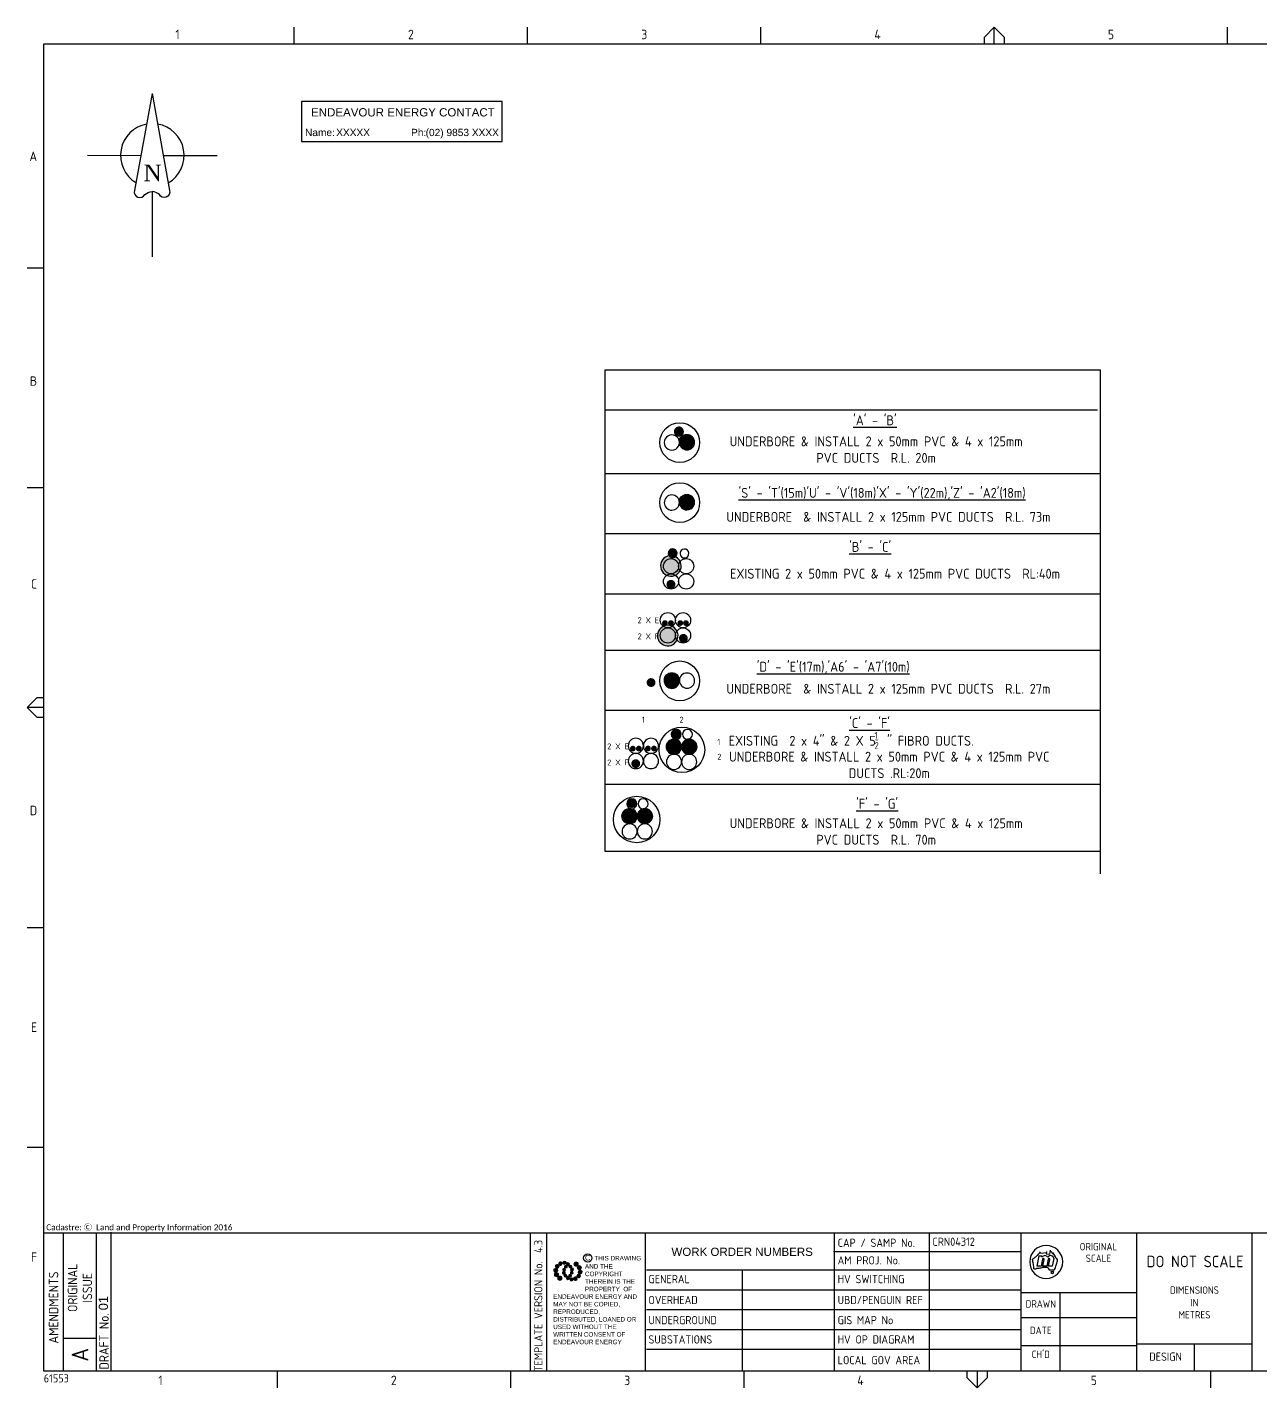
# Paper-space layout 'A2' of a CAD drawing. Header units: metres, sheet in millimetres. Extents: x -21 to 565, y 0 to 412.
# Drawn here: x -21 to 353, y 0 to 412.4 of the extents above; entities that cross this region are included whole.
import ezdxf
from ezdxf.enums import TextEntityAlignment as Align

# ---------------------------------------------------------------- set-up
doc = ezdxf.new("R2010")
doc.units = ezdxf.units.M
doc.layers.get('0').update_dxf_attribs({"color": 6})
doc.layers.add('Notes', color=7, linetype='Continuous')
doc.layers.add('SupportsUG_SP_EXT', color=7, linetype='Continuous')
doc.styles.add('ARIAL', font='arial.ttf', dxfattribs={"height": 2})
doc.styles.add('iecISOCP', font='isocp.shx')
doc.styles.add('iecNAME', font='times.ttf')
doc.styles.get("Standard").update_dxf_attribs({"font": 'arial.ttf'})

# ---------------------------------------------------------------- blocks, each defined once
blk = doc.blocks.new('NorthPnt 11(NP11)')
for p, q in [((-19.7, 0.02), (-3.49, 0)), ((3.32, 0), (19.7, -0.02)), ((-0.08, -10.94), (-0.08, -30.8))]:
    blk.add_line(p, q)
for points in [[(-0.08, 18.81), (-5.43, -10.68, 0.877048), (-2.29, -11.9, -0.1543), (-0.08, -10.94, 0.090511)], [(-0.08, 18.81), (5.26, -10.68, -0.877048), (2.13, -11.9, 0.1543), (-0.08, -10.94, -0.090511)]]:
    blk.add_lwpolyline(points, format="xyb")
for start, end in [(100.5988, 238.8643), (300.0994, 80.4374)]:
    blk.add_arc((0, 0), 9.64, start, end)
at = {"color": 7, "style": 'iecNAME'}
blk.add_text('N', height=5.02, dxfattribs=at).set_placement((-2.62, -7.82))
blk = doc.blocks.new('Note_IE Contact')
at = {"linetype": 'ByBlock'}
blk.add_lwpolyline([(0, 0), (60.86, 0), (60.86, 12.14), (0, 12.14)], close=True, dxfattribs=at)
at = {"linetype": 'ByBlock', "style": 'ARIAL'}
for s, p in [('Name:', (1.06, 1.66)), ('Ph:', (33.21, 1.66))]:
    blk.add_text(s, height=2.2, dxfattribs=at).set_placement(p)
at = {"linetype": 'ByBlock', "insert": (30.74, 8.85), "char_height": 2.5, "width": 58.5524, "attachment_point": 5, "style": 'ARIAL'}
blk.add_mtext('ENDEAVOUR ENERGY CONTACT', dxfattribs=at)
at = {"linetype": 'ByBlock', "style": 'ARIAL'}
blk.add_attdef('%%UXXXXXXX', (10.51, 1.66), '', height=2.2, dxfattribs=at)
blk.add_attdef('PHONE', text='', height=2.2, dxfattribs=at).set_placement((59.84, 1.66), align=Align.RIGHT)
blk = doc.blocks.new('A$C30A46249')
at = {"color": 7, "lineweight": -3, "insert": (6.92, 4.97), "char_height": 1.79, "attachment_point": 7, "line_spacing_factor": 1.2}
blk.add_mtext('{\\fCalibri|b0|i0|c0|p34;\\C256;Cadastre: \\fMS Gothic|b0|i0|c128|p49;\\C250;\\c2236962;Ⓒ\\fMS Gothic|b0|i0|c0|p49; \\fCalibri|b0|i0|c0|p34;\\C256;Land and Property Information 2016}', dxfattribs=at)
blk = doc.blocks.new('EE_LOGO_SMALL')
at = {"layer": 'Notes'}
h = blk.add_hatch(color=256, dxfattribs=at)
edge = h.paths.add_edge_path()
edge.add_spline(control_points=[(-8.41, 1.95), (-9.16, 1.99), (-9.8, 1.42), (-9.84, 0.67), (-9.89, -0.07), (-9.31, -0.71), (-8.56, -0.75), (-7.82, -0.8), (-7.18, -0.23), (-7.14, 0.52), (-7.09, 1.27), (-7.66, 1.91), (-8.41, 1.95)], knot_values=[0, 0, 0, 0, 1, 1, 1, 2, 2, 2, 3, 3, 3, 4, 4, 4, 4], degree=3, periodic=0)
h = blk.add_hatch(color=256, dxfattribs=at)
edge = h.paths.add_edge_path()
edge.add_spline(control_points=[(-6.81, 4.47), (-7.42, 4.82), (-8.21, 4.62), (-8.57, 4), (-8.92, 3.39), (-8.72, 2.6), (-8.1, 2.25), (-7.49, 1.89), (-6.7, 2.09), (-6.34, 2.71), (-5.98, 3.32), (-6.19, 4.11), (-6.81, 4.47)], knot_values=[0, 0, 0, 0, 1, 1, 1, 2, 2, 2, 3, 3, 3, 4, 4, 4, 4], degree=3, periodic=0)
h = blk.add_hatch(color=256, dxfattribs=at)
edge = h.paths.add_edge_path()
edge.add_spline(control_points=[(-4.19, 5.89), (-4.56, 6.46), (-5.32, 6.62), (-5.88, 6.26), (-6.45, 5.89), (-6.61, 5.13), (-6.25, 4.56), (-5.88, 4), (-5.13, 3.83), (-4.56, 4.2), (-3.99, 4.56), (-3.82, 5.32), (-4.19, 5.89)], knot_values=[0, 0, 0, 0, 1, 1, 1, 2, 2, 2, 3, 3, 3, 4, 4, 4, 4], degree=3, periodic=0)
h = blk.add_hatch(color=256, dxfattribs=at)
edge = h.paths.add_edge_path()
edge.add_spline(control_points=[(-2.5, 2.07), (-3.02, 2.18), (-3.52, 1.86), (-3.63, 1.35), (-3.74, 0.84), (-3.41, 0.33), (-2.91, 0.22), (-2.39, 0.11), (-1.89, 0.43), (-1.78, 0.95), (-1.67, 1.46), (-1.99, 1.96), (-2.5, 2.07)], knot_values=[0, 0, 0, 0, 1, 1, 1, 2, 2, 2, 3, 3, 3, 4, 4, 4, 4], degree=3, periodic=0)
h = blk.add_hatch(color=256, dxfattribs=at)
edge = h.paths.add_edge_path()
edge.add_spline(control_points=[(-1.35, 5.88), (-1.41, 6.52), (-1.98, 6.98), (-2.62, 6.92), (-3.26, 6.85), (-3.72, 6.28), (-3.66, 5.65), (-3.6, 5.01), (-3.03, 4.54), (-2.39, 4.61), (-1.75, 4.67), (-1.28, 5.24), (-1.35, 5.88)], knot_values=[0, 0, 0, 0, 1, 1, 1, 2, 2, 2, 3, 3, 3, 4, 4, 4, 4], degree=3, periodic=0)
h = blk.add_hatch(color=256, dxfattribs=at)
edge = h.paths.add_edge_path()
edge.add_spline(control_points=[(1.01, 4.87), (1.01, 4.27), (0.53, 3.79), (-0.07, 3.79), (-0.67, 3.79), (-1.16, 4.27), (-1.16, 4.87), (-1.16, 5.47), (-0.67, 5.96), (-0.07, 5.96), (0.53, 5.96), (1.01, 5.47), (1.01, 4.87)], knot_values=[0, 0, 0, 0, 1, 1, 1, 2, 2, 2, 3, 3, 3, 4, 4, 4, 4], degree=3, periodic=0)
edge = h.paths.add_edge_path()
edge.add_spline(control_points=[(-1.36, 3.98), (-1.87, 4.09), (-2.38, 3.77), (-2.49, 3.26), (-2.6, 2.75), (-2.27, 2.24), (-1.76, 2.13), (-1.25, 2.02), (-0.75, 2.35), (-0.64, 2.86), (-0.53, 3.37), (-0.85, 3.87), (-1.36, 3.98)], knot_values=[0, 0, 0, 0, 1, 1, 1, 2, 2, 2, 3, 3, 3, 4, 4, 4, 4], degree=3, periodic=0)
h = blk.add_hatch(color=256, dxfattribs=at)
edge = h.paths.add_edge_path()
edge.add_spline(control_points=[(2.33, 2.37), (2.77, 2.76), (2.8, 3.42), (2.42, 3.85), (2.03, 4.29), (1.37, 4.32), (0.94, 3.94), (0.51, 3.55), (0.47, 2.89), (0.85, 2.46), (1.24, 2.03), (1.9, 1.99), (2.33, 2.37)], knot_values=[0, 0, 0, 0, 1, 1, 1, 2, 2, 2, 3, 3, 3, 4, 4, 4, 4], degree=3, periodic=0)
edge = h.paths.add_edge_path()
edge.add_spline(control_points=[(1.01, 4.87), (1.01, 4.27), (0.53, 3.79), (-0.07, 3.79), (-0.67, 3.79), (-1.16, 4.27), (-1.16, 4.87), (-1.16, 5.47), (-0.67, 5.96), (-0.07, 5.96), (0.53, 5.96), (1.01, 5.47), (1.01, 4.87)], knot_values=[0, 0, 0, 0, 1, 1, 1, 2, 2, 2, 3, 3, 3, 4, 4, 4, 4], degree=3, periodic=0)
h = blk.add_hatch(color=256, dxfattribs=at)
edge = h.paths.add_edge_path()
edge.add_spline(control_points=[(1.01, 4.87), (1.01, 4.27), (0.53, 3.79), (-0.07, 3.79), (-0.67, 3.79), (-1.16, 4.27), (-1.16, 4.87), (-1.16, 5.47), (-0.67, 5.96), (-0.07, 5.96), (0.53, 5.96), (1.01, 5.47), (1.01, 4.87)], knot_values=[0, 0, 0, 0, 1, 1, 1, 2, 2, 2, 3, 3, 3, 4, 4, 4, 4], degree=3, periodic=0)
edge = h.paths.add_edge_path(flags=16)
edge.add_spline(control_points=[(1.01, 4.87), (1.01, 4.27), (0.53, 3.79), (-0.07, 3.79), (-0.67, 3.79), (-1.16, 4.27), (-1.16, 4.87), (-1.16, 5.47), (-0.67, 5.96), (-0.07, 5.96), (0.53, 5.96), (1.01, 5.47), (1.01, 4.87)], knot_values=[0, 0, 0, 0, 1, 1, 1, 2, 2, 2, 3, 3, 3, 4, 4, 4, 4], degree=3, periodic=0)
h = blk.add_hatch(color=256, dxfattribs=at)
edge = h.paths.add_edge_path()
edge.add_spline(control_points=[(2.98, 0.19), (3.52, 0.33), (3.83, 0.88), (3.69, 1.41), (3.55, 1.94), (3.01, 2.26), (2.48, 2.12), (1.95, 1.98), (1.63, 1.43), (1.77, 0.9), (1.91, 0.37), (2.45, 0.05), (2.98, 0.19)], knot_values=[0, 0, 0, 0, 1, 1, 1, 2, 2, 2, 3, 3, 3, 4, 4, 4, 4], degree=3, periodic=0)
h = blk.add_hatch(color=256, dxfattribs=at)
edge = h.paths.add_edge_path()
edge.add_spline(control_points=[(6.99, 4.87), (6.99, 4.04), (6.32, 3.36), (5.48, 3.36), (4.65, 3.36), (3.97, 4.04), (3.97, 4.87), (3.97, 5.71), (4.65, 6.38), (5.48, 6.38), (6.32, 6.38), (6.99, 5.71), (6.99, 4.87)], knot_values=[0, 0, 0, 0, 1, 1, 1, 2, 2, 2, 3, 3, 3, 4, 4, 4, 4], degree=3, periodic=0)
h = blk.add_hatch(color=256, dxfattribs=at)
edge = h.paths.add_edge_path()
edge.add_spline(control_points=[(8.37, 1.14), (9.1, 1.46), (9.42, 2.3), (9.11, 3.02), (8.79, 3.74), (7.95, 4.07), (7.23, 3.75), (6.51, 3.43), (6.18, 2.59), (6.49, 1.87), (6.81, 1.15), (7.65, 0.82), (8.37, 1.14)], knot_values=[0, 0, 0, 0, 1, 1, 1, 2, 2, 2, 3, 3, 3, 4, 4, 4, 4], degree=3, periodic=0)
h = blk.add_hatch(color=256, dxfattribs=at)
edge = h.paths.add_edge_path()
edge.add_spline(control_points=[(8.27, -1.91), (9.01, -1.95), (9.65, -1.38), (9.69, -0.63), (9.74, 0.12), (9.17, 0.75), (8.42, 0.8), (7.67, 0.84), (7.03, 0.27), (6.99, -0.48), (6.95, -1.22), (7.52, -1.87), (8.27, -1.91)], knot_values=[0, 0, 0, 0, 1, 1, 1, 2, 2, 2, 3, 3, 3, 4, 4, 4, 4], degree=3, periodic=0)
h = blk.add_hatch(color=256, dxfattribs=at)
edge = h.paths.add_edge_path()
edge.add_spline(control_points=[(-8.52, -1.1), (-9.24, -1.42), (-9.57, -2.26), (-9.25, -2.98), (-8.94, -3.7), (-8.09, -4.03), (-7.37, -3.71), (-6.65, -3.39), (-6.33, -2.55), (-6.64, -1.83), (-6.96, -1.11), (-7.8, -0.78), (-8.52, -1.1)], knot_values=[0, 0, 0, 0, 1, 1, 1, 2, 2, 2, 3, 3, 3, 4, 4, 4, 4], degree=3, periodic=0)
h = blk.add_hatch(color=256, dxfattribs=at)
edge = h.paths.add_edge_path()
edge.add_spline(control_points=[(-7.14, -4.83), (-7.14, -4), (-6.46, -3.32), (-5.63, -3.32), (-4.8, -3.32), (-4.12, -4), (-4.12, -4.83), (-4.12, -5.67), (-4.8, -6.34), (-5.63, -6.34), (-6.46, -6.34), (-7.14, -5.67), (-7.14, -4.83)], knot_values=[0, 0, 0, 0, 1, 1, 1, 2, 2, 2, 3, 3, 3, 4, 4, 4, 4], degree=3, periodic=0)
h = blk.add_hatch(color=256, dxfattribs=at)
edge = h.paths.add_edge_path()
edge.add_spline(control_points=[(-3.13, -0.15), (-3.66, -0.29), (-3.98, -0.84), (-3.84, -1.37), (-3.7, -1.9), (-3.15, -2.22), (-2.62, -2.08), (-2.09, -1.94), (-1.78, -1.39), (-1.91, -0.86), (-2.06, -0.33), (-2.6, -0.01), (-3.13, -0.15)], knot_values=[0, 0, 0, 0, 1, 1, 1, 2, 2, 2, 3, 3, 3, 4, 4, 4, 4], degree=3, periodic=0)
h = blk.add_hatch(color=256, dxfattribs=at)
edge = h.paths.add_edge_path()
edge.add_spline(control_points=[(-2.48, -2.33), (-2.91, -2.72), (-2.95, -3.38), (-2.56, -3.81), (-2.18, -4.24), (-1.52, -4.28), (-1.08, -3.9), (-0.65, -3.51), (-0.62, -2.85), (-1, -2.42), (-1.39, -1.98), (-2.05, -1.95), (-2.48, -2.33)], knot_values=[0, 0, 0, 0, 1, 1, 1, 2, 2, 2, 3, 3, 3, 4, 4, 4, 4], degree=3, periodic=0)
h = blk.add_hatch(color=256, dxfattribs=at)
edge = h.paths.add_edge_path()
edge.add_spline(control_points=[(-1.16, -4.83), (-1.16, -4.23), (-0.67, -3.74), (-0.07, -3.74), (0.53, -3.74), (1.01, -4.23), (1.01, -4.83), (1.01, -5.43), (0.53, -5.92), (-0.07, -5.92), (-0.67, -5.92), (-1.16, -5.43), (-1.16, -4.83)], knot_values=[0, 0, 0, 0, 1, 1, 1, 2, 2, 2, 3, 3, 3, 4, 4, 4, 4], degree=3, periodic=0)
h = blk.add_hatch(color=256, dxfattribs=at)
edge = h.paths.add_edge_path()
edge.add_spline(control_points=[(1.22, -3.94), (1.73, -4.05), (2.23, -3.73), (2.34, -3.22), (2.45, -2.71), (2.13, -2.2), (1.62, -2.09), (1.11, -1.98), (0.6, -2.3), (0.49, -2.81), (0.38, -3.32), (0.71, -3.83), (1.22, -3.94)], knot_values=[0, 0, 0, 0, 1, 1, 1, 2, 2, 2, 3, 3, 3, 4, 4, 4, 4], degree=3, periodic=0)
h = blk.add_hatch(color=256, dxfattribs=at)
edge = h.paths.add_edge_path()
edge.add_spline(control_points=[(1.2, -5.84), (1.27, -6.47), (1.84, -6.94), (2.47, -6.87), (3.11, -6.81), (3.58, -6.24), (3.51, -5.6), (3.45, -4.96), (2.88, -4.5), (2.24, -4.56), (1.6, -4.63), (1.13, -5.2), (1.2, -5.84)], knot_values=[0, 0, 0, 0, 1, 1, 1, 2, 2, 2, 3, 3, 3, 4, 4, 4, 4], degree=3, periodic=0)
h = blk.add_hatch(color=256, dxfattribs=at)
edge = h.paths.add_edge_path()
edge.add_spline(control_points=[(2.36, -2.03), (2.87, -2.14), (3.37, -1.81), (3.48, -1.3), (3.59, -0.79), (3.27, -0.29), (2.76, -0.18), (2.25, -0.07), (1.74, -0.39), (1.63, -0.9), (1.52, -1.41), (1.85, -1.92), (2.36, -2.03)], knot_values=[0, 0, 0, 0, 1, 1, 1, 2, 2, 2, 3, 3, 3, 4, 4, 4, 4], degree=3, periodic=0)
h = blk.add_hatch(color=256, dxfattribs=at)
edge = h.paths.add_edge_path()
edge.add_spline(control_points=[(4.05, -5.84), (4.41, -6.41), (5.17, -6.58), (5.73, -6.21), (6.3, -5.85), (6.46, -5.09), (6.1, -4.52), (5.73, -3.95), (4.98, -3.79), (4.41, -4.16), (3.84, -4.52), (3.68, -5.28), (4.05, -5.84)], knot_values=[0, 0, 0, 0, 1, 1, 1, 2, 2, 2, 3, 3, 3, 4, 4, 4, 4], degree=3, periodic=0)
h = blk.add_hatch(color=256, dxfattribs=at)
edge = h.paths.add_edge_path()
edge.add_spline(control_points=[(6.66, -4.43), (7.27, -4.78), (8.06, -4.58), (8.42, -3.96), (8.78, -3.35), (8.57, -2.56), (7.96, -2.2), (7.34, -1.84), (6.55, -2.05), (6.2, -2.66), (5.84, -3.28), (6.04, -4.07), (6.66, -4.43)], knot_values=[0, 0, 0, 0, 1, 1, 1, 2, 2, 2, 3, 3, 3, 4, 4, 4, 4], degree=3, periodic=0)
at = {"layer": 'Notes', "lineweight": 0}
for points in [[(1.85, 2.13), (1.85, 2.13)], [(-1.99, -2.08), (-1.99, -2.08)]]:
    blk.add_lwpolyline(points, dxfattribs=at)
for points in [[(-8.41, 1.95), (-9.16, 1.99), (-9.8, 1.42), (-9.84, 0.67), (-9.89, -0.07), (-9.31, -0.71), (-8.56, -0.75), (-7.82, -0.8), (-7.18, -0.23), (-7.14, 0.52), (-7.09, 1.27), (-7.66, 1.91), (-8.41, 1.95)], [(-6.81, 4.47), (-7.42, 4.82), (-8.21, 4.62), (-8.57, 4), (-8.92, 3.39), (-8.72, 2.6), (-8.1, 2.25), (-7.49, 1.89), (-6.7, 2.09), (-6.34, 2.71), (-5.98, 3.32), (-6.19, 4.11), (-6.81, 4.47)], [(-4.19, 5.89), (-4.56, 6.46), (-5.32, 6.62), (-5.88, 6.26), (-6.45, 5.89), (-6.61, 5.13), (-6.25, 4.56), (-5.88, 4), (-5.13, 3.83), (-4.56, 4.2), (-3.99, 4.56), (-3.82, 5.32), (-4.19, 5.89)], [(-2.5, 2.07), (-3.02, 2.18), (-3.52, 1.86), (-3.63, 1.35), (-3.74, 0.84), (-3.41, 0.33), (-2.91, 0.22), (-2.39, 0.11), (-1.89, 0.43), (-1.78, 0.95), (-1.67, 1.46), (-1.99, 1.96), (-2.5, 2.07)], [(-1.35, 5.88), (-1.41, 6.52), (-1.98, 6.98), (-2.62, 6.92), (-3.26, 6.85), (-3.72, 6.28), (-3.66, 5.65), (-3.6, 5.01), (-3.03, 4.54), (-2.39, 4.61), (-1.75, 4.67), (-1.28, 5.24), (-1.35, 5.88)], [(-1.36, 3.98), (-1.87, 4.09), (-2.38, 3.77), (-2.49, 3.26), (-2.6, 2.75), (-2.27, 2.24), (-1.76, 2.13), (-1.25, 2.02), (-0.75, 2.35), (-0.64, 2.86), (-0.53, 3.37), (-0.85, 3.87), (-1.36, 3.98)], [(1.01, 4.87), (1.01, 4.27), (0.53, 3.79), (-0.07, 3.79), (-0.67, 3.79), (-1.16, 4.27), (-1.16, 4.87), (-1.16, 5.47), (-0.67, 5.96), (-0.07, 5.96), (0.53, 5.96), (1.01, 5.47), (1.01, 4.87)], [(1.01, 4.87), (1.01, 4.27), (0.53, 3.79), (-0.07, 3.79), (-0.67, 3.79), (-1.16, 4.27), (-1.16, 4.87), (-1.16, 5.47), (-0.67, 5.96), (-0.07, 5.96), (0.53, 5.96), (1.01, 5.47), (1.01, 4.87)], [(2.33, 2.37), (2.77, 2.76), (2.8, 3.42), (2.42, 3.85), (2.03, 4.29), (1.37, 4.32), (0.94, 3.94), (0.51, 3.55), (0.47, 2.89), (0.85, 2.46), (1.24, 2.03), (1.9, 1.99), (2.33, 2.37)], [(2.98, 0.19), (3.52, 0.33), (3.83, 0.88), (3.69, 1.41), (3.55, 1.94), (3.01, 2.26), (2.48, 2.12), (1.95, 1.98), (1.63, 1.43), (1.77, 0.9), (1.91, 0.37), (2.45, 0.05), (2.98, 0.19)], [(6.99, 4.87), (6.99, 4.04), (6.32, 3.36), (5.48, 3.36), (4.65, 3.36), (3.97, 4.04), (3.97, 4.87), (3.97, 5.71), (4.65, 6.38), (5.48, 6.38), (6.32, 6.38), (6.99, 5.71), (6.99, 4.87)], [(8.37, 1.14), (9.1, 1.46), (9.42, 2.3), (9.11, 3.02), (8.79, 3.74), (7.95, 4.07), (7.23, 3.75), (6.51, 3.43), (6.18, 2.59), (6.49, 1.87), (6.81, 1.15), (7.65, 0.82), (8.37, 1.14)], [(8.27, -1.91), (9.01, -1.95), (9.65, -1.38), (9.69, -0.63), (9.74, 0.12), (9.17, 0.75), (8.42, 0.8), (7.67, 0.84), (7.03, 0.27), (6.99, -0.48), (6.95, -1.22), (7.52, -1.87), (8.27, -1.91)], [(-8.52, -1.1), (-9.24, -1.42), (-9.57, -2.26), (-9.25, -2.98), (-8.94, -3.7), (-8.09, -4.03), (-7.37, -3.71), (-6.65, -3.39), (-6.33, -2.55), (-6.64, -1.83), (-6.96, -1.11), (-7.8, -0.78), (-8.52, -1.1)], [(-7.14, -4.83), (-7.14, -4), (-6.46, -3.32), (-5.63, -3.32), (-4.8, -3.32), (-4.12, -4), (-4.12, -4.83), (-4.12, -5.67), (-4.8, -6.34), (-5.63, -6.34), (-6.46, -6.34), (-7.14, -5.67), (-7.14, -4.83)], [(-3.13, -0.15), (-3.66, -0.29), (-3.98, -0.84), (-3.84, -1.37), (-3.7, -1.9), (-3.15, -2.22), (-2.62, -2.08), (-2.09, -1.94), (-1.78, -1.39), (-1.91, -0.86), (-2.06, -0.33), (-2.6, -0.01), (-3.13, -0.15)], [(-2.48, -2.33), (-2.91, -2.72), (-2.95, -3.38), (-2.56, -3.81), (-2.18, -4.24), (-1.52, -4.28), (-1.08, -3.9), (-0.65, -3.51), (-0.62, -2.85), (-1, -2.42), (-1.39, -1.98), (-2.05, -1.95), (-2.48, -2.33)], [(-1.16, -4.83), (-1.16, -4.23), (-0.67, -3.74), (-0.07, -3.74), (0.53, -3.74), (1.01, -4.23), (1.01, -4.83), (1.01, -5.43), (0.53, -5.92), (-0.07, -5.92), (-0.67, -5.92), (-1.16, -5.43), (-1.16, -4.83)], [(1.22, -3.94), (1.73, -4.05), (2.23, -3.73), (2.34, -3.22), (2.45, -2.71), (2.13, -2.2), (1.62, -2.09), (1.11, -1.98), (0.6, -2.3), (0.49, -2.81), (0.38, -3.32), (0.71, -3.83), (1.22, -3.94)], [(1.2, -5.84), (1.27, -6.47), (1.84, -6.94), (2.47, -6.87), (3.11, -6.81), (3.58, -6.24), (3.51, -5.6), (3.45, -4.96), (2.88, -4.5), (2.24, -4.56), (1.6, -4.63), (1.13, -5.2), (1.2, -5.84)], [(2.36, -2.03), (2.87, -2.14), (3.37, -1.81), (3.48, -1.3), (3.59, -0.79), (3.27, -0.29), (2.76, -0.18), (2.25, -0.07), (1.74, -0.39), (1.63, -0.9), (1.52, -1.41), (1.85, -1.92), (2.36, -2.03)], [(4.05, -5.84), (4.41, -6.41), (5.17, -6.58), (5.73, -6.21), (6.3, -5.85), (6.46, -5.09), (6.1, -4.52), (5.73, -3.95), (4.98, -3.79), (4.41, -4.16), (3.84, -4.52), (3.68, -5.28), (4.05, -5.84)], [(6.66, -4.43), (7.27, -4.78), (8.06, -4.58), (8.42, -3.96), (8.78, -3.35), (8.57, -2.56), (7.96, -2.2), (7.34, -1.84), (6.55, -2.05), (6.2, -2.66), (5.84, -3.28), (6.04, -4.07), (6.66, -4.43)]]:
    blk.add_open_spline(points, degree=3, knots=[0, 0, 0, 0, 1, 1, 1, 2, 2, 2, 3, 3, 3, 4, 4, 4, 4], dxfattribs=at)
blk = doc.blocks.new('EE_COPYRIGHT_A2')
at = {"layer": 'Notes'}
blk.add_circle((9.53, -0.82), 1.15, dxfattribs=at)
at = {"xscale": 0.4, "yscale": 0.4, "zscale": 0.4}
blk.add_blockref('EE_LOGO_SMALL', (4.09, -4.46), dxfattribs=at)
at = {"layer": 'Notes', "insert": (0, 0), "char_height": 1.25, "width": 24.1208, "attachment_point": 1, "style": 'ARIAL'}
blk.add_mtext('\\pt8.75;               ^I{\\H1.2x;C } THIS DRAWING\\P\\pi-8.75,l8.75,t8.75,20;       ^IAND THE ^I\\P\\pi0,t8.75;COPYRIGHT\\P\\pi-8.75,t1.25,8.75;^I^ITHEREIN IS THE PROPERTY  OF \\P\\pi0,l0,t1.25;ENDEAVOUR ENERGY AND MAY NOT BE COPIED, REPRODUCED, DISTRIBUTED, LOANED OR USED WITHOUT THE WRITTEN CONSENT OF ENDEAVOUR ENERGY', dxfattribs=at)
blk = doc.blocks.new('A2_FRAME_TITLE')
at = {"layer": 'Notes', "color": 7}
for p, q in [((80.93, 407.42), (80.93, 412.42)), ((151.68, 407.42), (151.68, 412.42)), ((222.43, 407.42), (222.43, 412.42)), ((290.18, 409.42), (293.18, 412.42)), ((293.18, 412.42), (296.18, 409.42)), ((293.18, 407.42), (293.18, 412.42)), ((363.93, 407.42), (363.93, 412.42)), ((290.18, 407.42), (290.18, 409.42)), ((296.18, 409.42), (296.18, 407.42)), ((-0.03, 339.5), (4.97, 339.5)), ((-0.03, 272.85), (4.97, 272.85)), ((-0.03, 206.21), (2.97, 209.21)), ((2.97, 209.21), (4.97, 209.21)), ((2.97, 203.21), (-0.03, 206.21)), ((4.97, 206.21), (-0.03, 206.21)), ((4.97, 203.21), (2.97, 203.21)), ((-0.03, 139.56), (4.97, 139.56)), ((-0.03, 72.91), (4.97, 72.91)), ((4.97, 5), (4.97, 47)), ((10.97, 5), (10.97, 47)), ((20.97, 5), (20.97, 47)), ((25.42, 5.13), (25.42, 47.13)), ((273.43, 47), (273.43, 5.35)), ((244.39, 41.35), (301.39, 41.35)), ((309, 41.31), (308.88, 40.62)), ((310.02, 40.5), (310.21, 41.75)), ((310.21, 41.4), (310.4, 41.36)), ((306.23, 36.89), (306.84, 39.96)), ((306.84, 39.96), (307.58, 39.96)), ((307.23, 40.84), (309, 40.96)), ((307.78, 38.96), (307.37, 36.89)), ((307.58, 39.96), (307.64, 39.57)), ((307.94, 36.89), (308.33, 38.85)), ((308.88, 40.62), (310.02, 40.5)), ((309.49, 38.96), (309.08, 36.89)), ((309.65, 36.89), (310.04, 38.85)), ((311.24, 39.14), (310.79, 36.89)), ((310.85, 40.98), (311.68, 39.69)), ((187.7, 35.71), (244.7, 35.71)), ((216.74, 35.71), (216.74, 5.35)), ((244.39, 35.71), (301.39, 35.71)), ((307.37, 36.89), (306.23, 36.89)), ((309.08, 36.89), (307.94, 36.89)), ((310.79, 36.89), (309.65, 36.89)), ((311.29, 35.69), (309.88, 35.77)), ((309.88, 35.77), (311.29, 35.69)), ((311.29, 35.69), (309.88, 35.77)), ((310.52, 34.69), (310.44, 35.26)), ((310.44, 35.26), (311.17, 35.26)), ((310.96, 34.53), (310.52, 34.69)), ((311.17, 35.26), (310.96, 34.53)), ((187.7, 29.71), (244.7, 29.71)), ((244.39, 29.71), (301.39, 29.71)), ((313.17, 5.35), (313.17, 28.92)), ((187.7, 23.71), (244.7, 23.71)), ((244.39, 23.71), (301.39, 23.71)), ((301.39, 21.35), (336.39, 21.35)), ((187.7, 17.71), (244.7, 17.71)), ((244.39, 17.71), (301.39, 17.71)), ((10.97, 15), (20.97, 15)), ((301.39, 12.85), (336.39, 12.85)), ((353.89, 5.35), (353.89, 13.35)), ((187.7, 11.71), (244.7, 11.71)), ((244.39, 11.71), (301.39, 11.71)), ((75.75, 5), (75.75, 0)), ((146.5, 5), (146.5, 0)), ((217.25, 5), (217.25, 0)), ((285, 3), (285, 5)), ((288, 5), (288, 0)), ((291, 5), (291, 3)), ((358.75, 5), (358.75, 0)), ((288, 0), (285, 3)), ((291, 3), (288, 0))]:
    blk.add_line(p, q, dxfattribs=at)
at = {"layer": 'Notes', "color": 3}
for p, q in [((4.97, 5), (4.97, 407.42)), ((4.97, 407.42), (165.29, 407.42)), ((165.29, 407.42), (581.39, 407.42)), ((4.97, 47), (129.55, 47)), ((129.55, 47), (187.34, 47)), ((152.45, 47), (152.45, 5)), ((157.45, 47), (157.45, 5)), ((244.7, 5.35), (244.7, 47)), ((301.39, 5.35), (301.39, 47)), ((336.39, 5.35), (336.39, 47)), ((371.39, 5.35), (371.39, 47)), ((336.39, 13.35), (371.39, 13.35)), ((142.23, 5), (4.97, 5)), ((581.39, 5), (142.23, 5))]:
    blk.add_line(p, q, dxfattribs=at)
at = {"layer": 'Notes', "color": 3, "linetype": 'Continuous'}
for q in [(581.39, 47), (187.34, 5.35)]:
    blk.add_line((187.34, 47), q, dxfattribs=at)
at = {"layer": 'Notes', "color": 7, "linetype": 'Continuous'}
blk.add_line((301.39, 28.92), (336.39, 28.92), dxfattribs=at)
at = {"layer": 'Notes', "color": 7}
for centre, radius, start, end in [((308.93, 38.16), 5, 0, 180), ((335.37, 55.86), 28.87, 210.1483, 211.8601), ((308.93, 38.16), 5, 180, 0), ((299.08, 47.89), 10.59, 302.5841, 308.1576), ((283.95, 34.41), 21.32, 10.3053, 12.3306), ((283.95, 34.41), 21.32, 8.2795, 10.3048), ((285.25, 34.6), 20.01, 6.2539, 8.2792), ((299.08, 47.89), 10.59, 308.157, 313.7305), ((301.88, 44.96), 6.54, 313.7309, 319.3045), ((301.88, 44.96), 6.54, 319.3047, 324.8782), ((308.54, 39.01), 1.06, 31.7884, 148.2116), ((308.05, 38.91), 0.28, 348.6911, 168.6911), ((310.28, 39.1), 0.961, 2.5982, 150.8098), ((309.76, 38.91), 0.28, 348.6911, 168.6911), ((304.68, 39.54), 7.69, 331.5942, 341.8897), ((233.68, -11.42), 93.25, 33.1096, 33.2341), ((315.21, 41.76), 4.09, 213.1151, 222.4146), ((299.36, 41.28), 13.29, 341.8901, 347.8434), ((312.55, 39.33), 0.484, 222.42, 236.4422), ((312.74, 39.6), 0.815, 236.4359, 244.7422), ((310.62, 38.85), 1.76, 347.8434, 354.1409), ((310.78, 38.84), 1.61, 354.1436, 1.0342), ((285.25, 34.6), 20.01, 4.2291, 6.2543), ((305.39, 38.22), 2.15, 265.1734, 270.0504), ((305.39, 38.3), 2.24, 270.0438, 274.7322), ((305.31, 39.22), 3.15, 274.7358, 283.0812), ((307.14, 31.34), 4.93, 97.7419, 103.0814), ((303.42, 58.67), 22.65, 277.7418, 280.8825), ((308.57, 31.88), 4.63, 85.4613, 100.8824), ((308.87, 35.58), 0.924, 46.5875, 85.4612), ((308.02, 34.68), 2.16, 30.1885, 46.5879), ((310.79, 36.25), 0.75, 311.6083, 321.0792), ((310.85, 36.2), 0.675, 321.0838, 331.5982)]:
    blk.add_arc(centre, radius, start, end, dxfattribs=at)
at = {"xscale": 1.1, "yscale": 1.1, "zscale": 1.1}
blk.add_blockref('EE_COPYRIGHT_A2', (159.46, 40.25), dxfattribs=at)
blk.add_attdef('DRAFT_NUM', (24.44, 23.49), '', height=2.8, rotation=90)
at = {"layer": 'Notes', "color": 7, "style": 'iecISOCP'}
for s, p in [('1', (45.56, 407.92)), ('2', (116.31, 407.92)), ('3', (187.06, 407.92)), ('4', (257.81, 407.92)), ('5', (328.56, 407.92))]:
    blk.add_text(s, height=2.88, dxfattribs=at).set_placement(p, align=Align.BOTTOM_CENTER)
for s, p in [('A', (2.97, 373.29)), ('B', (2.97, 305.18)), ('C', (2.97, 243.66)), ('D', (2.97, 174.99)), ('E', (2.97, 109.29)), ('F', (2.97, 39.6))]:
    blk.add_text(s, height=2.88, dxfattribs=at).set_placement(p, align=Align.MIDDLE_RIGHT)
at = {"layer": 'Notes', "style": 'ARIAL'}
blk.add_text('WORK ORDER NUMBERS', height=2.5, dxfattribs=at).set_placement((216.74, 39.97), align=Align.CENTER)
at = {"layer": 'Notes', "color": 7, "style": 'iecISOCP'}
for s, p in [('CAP / SAMP No.', (245.7, 42.7)), ('AM PROJ. No.', (245.7, 37.39)), ('GENERAL', (188.34, 31.69)), ('HV SWITCHING', (245.7, 31.69)), ('OVERHEAD', (188.34, 25.35)), ('UBD/PENGUIN REF', (245.7, 25.35)), ('UNDERGROUND', (188.34, 19.25)), ('GIS MAP No', (245.7, 19.25)), ('SUBSTATIONS', (188.34, 13.4)), ('HV OP DIAGRAM', (245.7, 13.4)), ('LOCAL GOV AREA', (245.7, 7.14))]:
    blk.add_text(s, height=2.5, dxfattribs=at).set_placement(p)
for s, height, p in [('ORIGINAL', 2.24, (324.78, 41.65)), ('SCALE', 2.24, (324.78, 38.15)), ('DIMENSIONS', 2.24, (353.89, 28.49)), ('DRAWN', 2.24, (307.28, 24.31)), ('IN', 2.24, (353.89, 24.66)), ('METRES', 2.24, (353.89, 21)), ('DATE', 2.24, (307.28, 16.26)), ("CH'D", 2.24, (307.28, 9.02)), ('DESIGN', 2.5, (345.14, 8.19))]:
    blk.add_text(s, height=height, dxfattribs=at).set_placement(p, align=Align.CENTER)
for s, height, p in [('ORIGINAL', 2.88, (13.72, 30.3)), ('AMENDMENTS', 2.88, (7.97, 24.33)), ('ISSUE', 2.88, (18.22, 30.3)), ('A', 5.12, (15.97, 10))]:
    blk.add_text(s, height=height, rotation=90, dxfattribs=at).set_placement(p, align=Align.MIDDLE_CENTER)
blk.add_text('TEMPLATE VERSION No.', height=2.5, rotation=90, dxfattribs=at).set_placement((154.95, 5), align=Align.MIDDLE_LEFT)
blk.add_text('DRAFT No.', height=2.88, rotation=90, dxfattribs=at).set_placement((24.7, 5.54))
for s, p in [('1', (40.38, 3.69)), ('2', (111.12, 3.69)), ('3', (181.88, 3.69)), ('4', (252.62, 3.69)), ('5', (323.38, 3.69))]:
    blk.add_text(s, height=2.88, dxfattribs=at).set_placement(p, align=Align.TOP_CENTER)
at = {"layer": 'Notes', "insert": (354.06, 38.28), "char_height": 3.5, "width": 29.1, "attachment_point": 5, "style": 'iecISOCP'}
blk.add_mtext('DO NOT SCALE', dxfattribs=at)
at = {"layer": 'Notes', "color": 7, "style": 'iecISOCP', "flags": 8}
blk.add_attdef('VERSION_NO', text='', height=2.5, rotation=90, dxfattribs=at).set_placement((154.95, 42.84), align=Align.MIDDLE_CENTER)
at = {"layer": 'Notes', "color": 7, "style": 'iecISOCP'}
for tag, p in [('CAP_NO', (274.43, 43.02)), ('IE_NUM', (274.43, 37.38)), ('GEN_WO', (217.74, 31.2)), ('HV_SWITCH', (274.43, 31.2)), ('OH_WO', (217.74, 25.1)), ('UBD_REF', (274.43, 25.1)), ('UG_WO', (217.74, 19.49)), ('GIS_MAP_No', (274.43, 19.49)), ('SUB_WO', (217.74, 13.64)), ('HV_OP_DIAG', (274.43, 13.64)), ('LGA', (274.43, 7.06))]:
    blk.add_attdef(tag, p, '', height=2.5, dxfattribs=at)
for tag, p in [('scale', (324.78, 31.98)), ('DRAWN', (324.78, 24.31)), ('DATE', (324.78, 16.26)), ('CHD', (324.78, 7.75)), ('DESIGN', (362.64, 8.29))]:
    blk.add_attdef(tag, text='', height=2.5, dxfattribs=at).set_placement(p, align=Align.CENTER)
at = {"layer": 'Notes', "color": 2, "style": 'iecISOCP'}
for tag, p in [('T1', (441.71, 33.55)), ('T2', (441.71, 28.43)), ('T3', (441.71, 23.01)), ('T4', (441.4, 17.78)), ('T5', (441.4, 12.35)), ('T6', (441.4, 7.09))]:
    blk.add_attdef(tag, text='', height=3.5, dxfattribs=at).set_placement(p, align=Align.CENTER)
at = {"layer": 'Notes', "color": 4, "style": 'iecISOCP'}
blk.add_attdef('NUM', text='', height=7, dxfattribs=at).set_placement((549.94, 16.48), align=Align.CENTER)
at = {"layer": 'Notes', "color": 1, "style": 'iecISOCP'}
blk.add_attdef('REV', text='', height=5, dxfattribs=at).set_placement((576.56, 16.48), align=Align.CENTER)
at = {"layer": 'Notes', "color": 7, "style": 'iecISOCP'}
for tag, p in [('NS', (548.07, 7.5)), ('SHTS', (562.68, 7.5))]:
    blk.add_attdef(tag, text='', height=2.5, dxfattribs=at).set_placement(p, align=Align.MIDDLE)
at = {"layer": 'Notes', "style": 'iecISOCP'}
blk.add_attdef('ExportID', (4.99, 1.62), '', height=2.5, dxfattribs=at)
at = {"layer": 'Notes', "style": 'iecISOCP', "flags": 1}
for tag, p in [('ProjectType', (6.3, -8.26)), ('ProjectNumber', (23.01, -7.98)), ('DrawingNumber', (42.02, -7.98)), ('ProjectDescription', (60.75, -8.26)), ('ExportDate', (86.99, -8.34)), ('ExportUserName', (104.82, -7.69)), ('DesignerCompanyName', (128.16, -8.26)), ('GIS_SUCCESS', (157.54, -7.98)), ('CAD_SUCCESS', (175.98, -7.98)), ('Comments', (223.32, -8.34)), ('ExportCategories', (243.1, -8.34)), ('ExportAreaOfInterest', (260.42, -7.82))]:
    blk.add_attdef(tag, p, '', height=1, dxfattribs=at)
at = {"layer": 'Notes', "color": 7, "style": 'iecISOCP', "flags": 1}
blk.add_attdef('DEPOTCODE', (200.33, -8.34), '', height=1, dxfattribs=at)
blk = doc.blocks.new('Duct+New Cable (D47)')
blk.add_hatch(color=256).paths.add_polyline_path([(-3.13, 0, 1), (3.13, 0, 1)])
at = {"color": 1}
for start, end in [(0, 180), (180, 0)]:
    blk.add_arc((0, 0), 3.13, start, end, dxfattribs=at)
blk = doc.blocks.new('Install Large Cable (D16)')
h = blk.add_hatch(color=256)
edge = h.paths.add_edge_path()
edge.add_arc((0, 0), 2.25, 0, 360)
blk.add_circle((0, 0), 2.25)

psp = doc.layouts.new('A2')

# ---------------------------------------------------------------- hatches: boundary and pattern name
at = {"layer": 'Notes'}
for points in [[(175.25, 289.76, 0.389459), (176.58, 288.51, 0.017893), (176.73, 288.52, 0.407014), (177.94, 289.96, 1)], [(172.8, 243.45, 0.389459), (174.13, 242.2, 0.017893), (174.28, 242.21, 0.407014), (175.49, 243.65, 1)], [(171.45, 231.75, 0.389459), (172.31, 230.93, 0.017893), (172.41, 230.94, 0.407014), (173.2, 231.87, 1)], [(173.28, 231.75, 0.389459), (174.15, 230.93, 0.017893), (174.24, 230.94, 0.407014), (175.03, 231.87, 1)], [(176.1, 231.75, 0.389459), (176.97, 230.93, 0.017893), (177.06, 230.94, 0.407014), (177.85, 231.87, 1)], [(177.83, 231.75, 0.389459), (178.69, 230.93, 0.017893), (178.79, 230.94, 0.407014), (179.58, 231.87, 1)], [(176.58, 227.08, 0.389459), (177.91, 225.83, 0.017893), (178.06, 225.84, 0.407014), (179.27, 227.28, 1)], [(166.78, 213.68, 0.389459), (168.11, 212.43, 0.017893), (168.26, 212.43, 0.407014), (169.47, 213.88, 1)], [(174.39, 197.99, 0.389459), (175.72, 196.74, 0.017893), (175.87, 196.74, 0.407014), (177.08, 198.18, 1)], [(161.72, 193.69, 0.389459), (162.58, 192.87, 0.017893), (162.68, 192.88, 0.407014), (163.46, 193.81, 1)], [(163.55, 193.69, 0.389459), (164.41, 192.87, 0.017893), (164.51, 192.88, 0.407014), (165.3, 193.81, 1)], [(166.3, 193.72, 0.389459), (167.16, 192.91, 0.017893), (167.26, 192.92, 0.407014), (168.04, 193.85, 1)], [(168.13, 193.72, 0.389459), (168.99, 192.91, 0.017893), (169.09, 192.92, 0.407014), (169.88, 193.85, 1)], [(162.13, 189.09, 0.389459), (163.46, 187.84, 0.017893), (163.61, 187.85, 0.407014), (164.82, 189.29, 1)], [(160.91, 176.99, 0.389459), (162.24, 175.74, 0.017893), (162.39, 175.75, 0.407014), (163.6, 177.19, 1)]]:
    psp.add_hatch(color=256, dxfattribs=at).paths.add_polyline_path(points)
at = {"layer": 'Notes', "lineweight": 0}
psp.add_hatch(color=256, dxfattribs=at).paths.add_polyline_path([(173.32, 252.87, 1), (176.01, 253.06, 1)])

# ---------------------------------------------------------------- linework, layer by layer
at = {"color": 0}
psp.add_line((154.06, 308.55), (304.34, 308.55), dxfattribs=at)
at = {"layer": 'Notes', "color": 0}
for p, q in [((154.06, 308.55), (154.06, 162.68)), ((304.34, 308.55), (304.34, 155.81)), ((154.06, 296.47), (303.52, 296.47)), ((154.06, 277.19), (304.34, 277.19)), ((154.06, 258.94), (304.34, 258.94)), ((154.06, 240.63), (304.34, 240.63)), ((154.06, 223.58), (304.34, 223.58)), ((154.06, 205.43), (304.34, 205.43)), ((154.06, 182.99), (304.34, 182.99)), ((154.06, 162.68), (304.34, 162.68))]:
    psp.add_line(p, q, dxfattribs=at)
at = {"layer": 'Notes'}
for points in [[(172.12, 286.5, 1), (176.72, 286.57, 1)], [(175.22, 289.72, 1), (177.91, 289.92, 1)], [(176.72, 286.57, 1), (181.32, 286.64, 1)], [(172.12, 268.3, 1), (176.72, 268.37, 1)], [(176.72, 268.37, 1), (181.32, 268.44, 1)], [(173.32, 252.87, 1), (176.01, 253.06, 1)], [(176.9, 252.79, 1), (179.59, 252.98, 1)], [(172.12, 214.27, 1), (176.72, 214.33, 1)], [(176.72, 214.33, 1), (181.32, 214.4, 1)], [(174.24, 198.08, 1), (177.24, 198.08, 1)], [(177.67, 198.08, 1), (180.67, 198.08, 1)], [(161.2, 194.58, 1), (165.8, 194.58, 1)], [(165.8, 194.58, 1), (170.4, 194.58, 1)], [(172.78, 194.32, 1), (177.38, 194.32, 1)], [(177.38, 194.32, 1), (181.98, 194.32, 1)], [(161.2, 189.98, 1), (165.8, 189.98, 1)], [(165.8, 189.98, 1), (170.4, 189.98, 1)], [(172.78, 189.72, 1), (177.38, 189.72, 1)], [(177.38, 189.72, 1), (181.98, 189.72, 1)], [(160.79, 177.02, 1), (163.79, 177.02, 1)], [(164.22, 177.02, 1), (167.22, 177.02, 1)], [(159.33, 173.26, 1), (163.93, 173.26, 1)], [(163.93, 173.26, 1), (168.53, 173.26, 1)], [(159.33, 168.66, 1), (163.93, 168.66, 1)], [(163.93, 168.66, 1), (168.53, 168.66, 1)]]:
    psp.add_lwpolyline(points, format="xyb", close=True, dxfattribs=at)
at = {"layer": 'Notes', "color": 0, "linetype": 'Continuous'}
for centre, radius in [((176.83, 286.52), 6.03), ((176.83, 268.32), 6.03), ((176.83, 214.28), 6.03), ((177.48, 193.39), 6.9)]:
    psp.add_circle(centre, radius, dxfattribs=at)
at = {"layer": 'Notes'}
for centre, radius in [((174.18, 249.03), 2.3), ((178.78, 249.03), 2.3), ((174.18, 244.43), 2.3), ((178.78, 244.43), 2.3), ((173.22, 232.66), 2.3), ((177.82, 232.66), 2.3), ((173.22, 228.06), 2.3), ((177.82, 228.06), 2.3), ((163.77, 172.25), 7.04)]:
    psp.add_circle(centre, radius, dxfattribs=at)

# ---------------------------------------------------------------- block references
for name, p in [('NorthPnt 11(NP11)', (16.9, 373.57)), ('Install Large Cable (D16)', (175.01, 194.34)), ('Install Large Cable (D16)', (179.71, 194.28)), ('Install Large Cable (D16)', (161.56, 173.28)), ('Install Large Cable (D16)', (166.26, 173.22)), ('A$C30A46249', (-22.18, 42.33))]:
    psp.add_blockref(name, p, dxfattribs=at)
psp.add_blockref('Note_IE Contact', (62.14, 377.76), dxfattribs=at).add_auto_attribs({'%%UXXXXXXX': 'XXXXX   ', 'PHONE': '(02) 9853 XXXX'})
at = {"layer": 'Notes', "lineweight": 0}
for name, p, rotation in [('Install Large Cable (D16)', (178.96, 286.74), 0.854699617665012), ('Install Large Cable (D16)', (178.96, 268.54), 0.854699617665012), ('Duct+New Cable (D47)', (174.14, 249.13), 289.8023568770004), ('Duct+New Cable (D47)', (173.19, 228), 289.8023568770004), ('Install Large Cable (D16)', (174.42, 214.51), 0.854699617665012)]:
    psp.add_blockref(name, p, dxfattribs=dict(at, rotation=rotation))
at = {"layer": 'SupportsUG_SP_EXT'}
ref = psp.add_blockref('A2_FRAME_TITLE', (-21, 0), dxfattribs=at)
ref.add_attrib('CAP_NO', 'CRN04312', (253.43, 43.02), dxfattribs={"layer": 'Notes', "color": 7, "height": 2.5, "style": 'iecISOCP'})
ref.add_attrib('ExportID', '61553', (-16.01, 1.62), dxfattribs={"layer": 'Notes', "height": 2.5, "style": 'iecISOCP'})
ref.add_attrib('VERSION_NO', '4.3', dxfattribs={"layer": 'Notes', "color": 7, "height": 2.5, "rotation": 90, "style": 'iecISOCP'}).set_placement((133.94, 42.84), align=Align.MIDDLE_CENTER)
ref.add_attrib('DRAFT_NUM', '01', (3.44, 23.49), dxfattribs={"layer": '0', "height": 2.8, "rotation": 90})

# ---------------------------------------------------------------- texts
at = {"layer": 'Notes', "style": 'iecISOCP'}
for s, insert, char_height, width, attachment_point in [("{\\L'A' - 'B'}", (236, 293.27), 3, 89.0957, 5), ('UNDERBORE & INSTALL 2 x 50mm PVC & 4 x 125mm PVC DUCTS  R.L. 20m', (236.37, 284.38), 3, 93.6, 5), ("{\\L'S' - 'T'(15m)'U' - 'V'(18m)'X' - 'Y'(22m),'Z' - 'A2'(18m)}", (238.17, 270.92), 3, 121.8453, 5), ('UNDERBORE  & INSTALL 2 x 125mm PVC DUCTS  R.L. 73m ', (190.95, 263.99), 3, 109.2683, 4), ("{\\L'B' - 'C'}", (228.2, 254.89), 3, 83, 4), ('EXISTING 2 x 50mm PVC & 4 x 125mm PVC DUCTS  RL:40m   ', (192.08, 246.77), 3, 101.6277, 4), ('2 X E', (164.03, 232.66), 1.8, 83, 4), ('2 X F', (164.03, 227.78), 1.8, 83, 4), ("{\\L'D' - 'E'(17m),'A6' - 'A7'(10m)}", (200.18, 218.21), 3, 83, 4), ('UNDERBORE  & INSTALL 2 x 125mm PVC DUCTS  R.L. 27m ', (190.95, 211.88), 3, 109.2683, 4), ('1', (165.32, 202.51), 1.8, 83, 4), ('2', (176.74, 202.51), 1.8, 83, 4), ("{\\L'C' - 'F'}", (228.2, 201.48), 3, 83, 4), ('EXISTING  2 x 4" & 2 X 5  " FIBRO DUCTS.', (191.67, 196.12), 3, 101.4365, 4), ('1', (235.88, 197.76), 2, 1.0004, 4), ('2 X E', (154.83, 194.42), 1.8, 83, 4), ('1', (188.21, 195.77), 1.8, 83, 4), ('2', (235.88, 194.69), 2, 1.0004, 4), ('-', (235.9, 196.61), 2, 1.0004, 4), ('2 X F', (154.83, 189.55), 1.8, 83, 4), ('2', (188.21, 191.29), 1.8, 83, 4), ('UNDERBORE & INSTALL 2 x 50mm PVC & 4 x 125mm PVC DUCTS .RL:20m  ', (240.35, 188.8), 3, 104.6057, 5), ("{\\L'F' - 'G'}", (230.31, 177.03), 3, 132.5427, 4), ('UNDERBORE & INSTALL 2 x 50mm PVC & 4 x 125mm PVC DUCTS  R.L. 70m', (236.37, 168.63), 3, 93.6, 5)]:
    psp.add_mtext(s, dxfattribs=dict(at, insert=insert, char_height=char_height, width=width, attachment_point=attachment_point))

doc.saveas('drawing.dxf')
